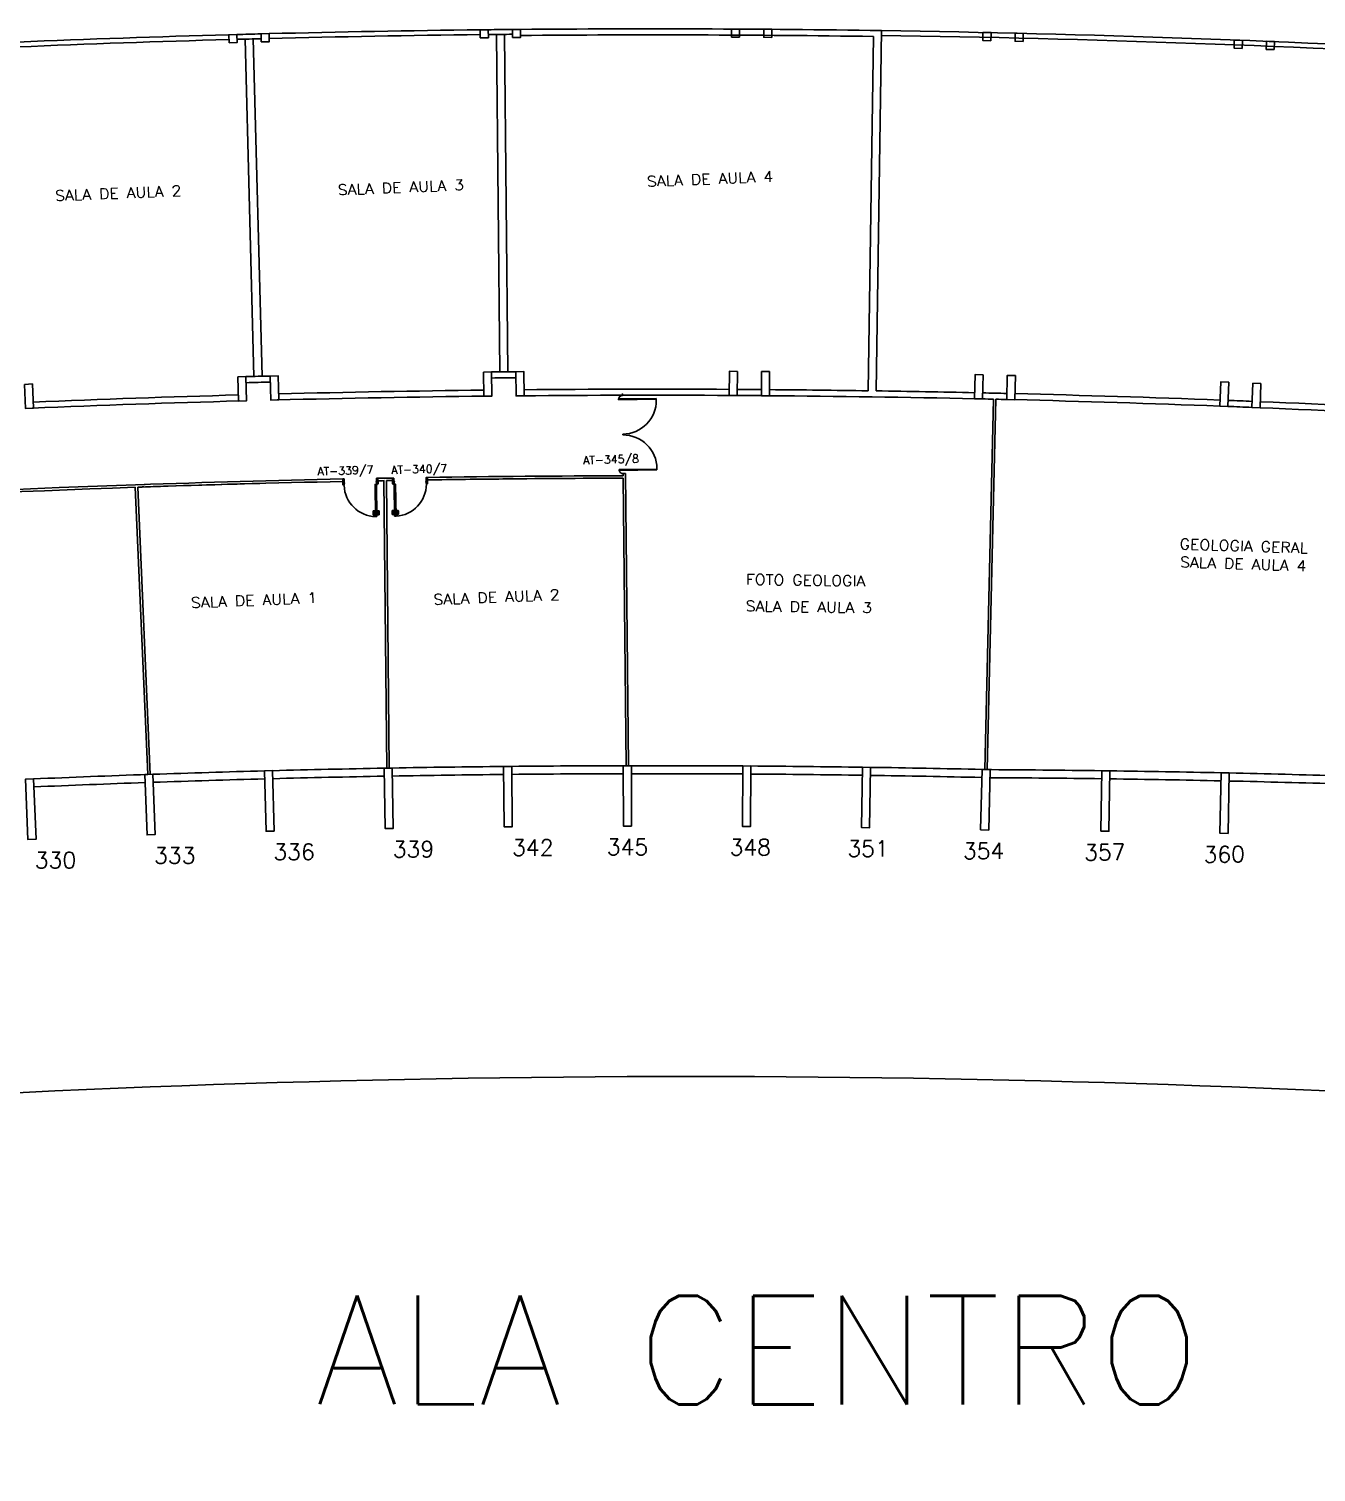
# Model space of a CAD drawing. Header units: millimetres. Extents: x 3089 to 3391, y 1087 to 1201.
# Drawn here: x 3223.91 to 3255.89, y 1102.05 to 1137.89 of the extents above; entities that cross this region are included whole.
import ezdxf

# ---------------------------------------------------------------- set-up
doc = ezdxf.new("R2010")
doc.units = ezdxf.units.MM
for name, color, linetype in [('AR-ALV-C', 2, 'Continuous'), ('AR-DIVISORIA', 2, 'Continuous'), ('AR-ESQ', 1, 'Continuous'), ('AR-EST-CONC-PILAR', 3, 'Continuous'), ('AR-PISO', 1, 'Continuous'), ('AR-TXT-CONG', 2, 'Continuous'), ('BL-ESQ-02', 2, 'Continuous'), ('TEXTO-ENDEREÇO', 2, 'Continuous'), ('TXT-IDENTIFICAÇÃO', 4, 'Continuous'), ('USO1', 2, 'Continuous')]:
    doc.layers.add(name, color=color, linetype=linetype)
doc.styles.add('1', font='romans.shx', dxfattribs={"height": 1.1})
doc.styles.add('LEGENDA', font='romans.shx', dxfattribs={"height": 0.2})
doc.styles.add('ROMANS', font='romans', dxfattribs={"height": 0.002})
doc.styles.add('S26', font='SIMPLEX.shx', dxfattribs={"width": 1.1, "height": 0.26})
doc.styles.add('UNB-100-1', font='simplex.shx', dxfattribs={"height": 0.2})
doc.dimstyles.new('1-600', dxfattribs={"dimtxt": 1.1, "dimasz": 2.5, "dimexe": 2, "dimexo": 4, "dimgap": 0.2, "dimtad": 1, "dimdec": 0, "dimzin": 4, "dimdsep": 46, "dimlunit": 6, "dimtxsty": '1', "dimblk1": 'NONE', "dimblk2": 'NONE', "dimsah": 1, "dimcen": 0, "dimclrd": 2, "dimclre": 2, "dimclrt": 2, "dimadec": 0, "dimazin": 0, "dimtfac": 1, "dimtdec": 0, "dimtmove": 2, "dimatfit": 3, "dimldrblk": 'NONE', "dimfxl": 1, "dimtolj": 1, "dimtzin": 0, "dimarcsym": 0})

# ---------------------------------------------------------------- blocks, each defined once
blk = doc.blocks.new('*D157')
at = {"layer": 'DEFPOINTS', "color": 0, "transparency": 16777216}
for p in [(3267.834, 1118.817), (3267.719, 1117.322), (3164.94, 1111.794), (3233.519, 1111.805), (3165.256, 1110.327)]:
    blk.add_point(p, dxfattribs=at)
at = {"layer": 'USO1', "color": 2, "lineweight": -2, "transparency": 16777216}
for p, q in [((3267.412, 1113.334), (3267.066, 1108.846)), ((3166.1, 1106.417), (3167.044, 1102.047))]:
    blk.add_line(p, q, dxfattribs=at)
blk.add_arc((3240.378, 762.325), 349.548, 85.59592, 102.18129, dxfattribs=at)
at = {"layer": 'USO1', "color": 2, "transparency": 16777216, "insert": (3216.622, 1111.816), "char_height": 1.1, "attachment_point": 5, "rotation": 3.8886, "style": '1'}
blk.add_mtext('\\A1;Geociências', dxfattribs=at)
blk = doc.blocks.new('_NONE')
at = {"color": 0, "linetype": 'ByBlock'}
blk.add_circle((0, 0), 0.25, dxfattribs=at)
blk = doc.blocks.new('pm02-p')
at = {"layer": 'BL-ESQ-02'}
for p, q in [((0.01, 0), (0.01, 0.15)), ((0.04, 0.15), (0.01, 0.15)), ((0.04, 0), (0.04, 0.125)), ((0.04, 0), (0.01, 0))]:
    blk.add_line(p, q, dxfattribs=at)
at = {"layer": 'BL-ESQ-02', "color": 1}
for points in [[(0.034, 0.905), (-0.01, 0.905, 0.414214), (-0.019, 0.896), (-0.019, 0.816, 0.414214), (-0.01, 0.807), (0.019, 0.807), (0.019, 0.825), (-0.001, 0.825), (-0.001, 0.887), (0.034, 0.887)], [(0.083, 0.905), (0.127, 0.905, -0.414214), (0.136, 0.896), (0.136, 0.816, -0.414214), (0.127, 0.807), (0.098, 0.807), (0.098, 0.825), (0.118, 0.825), (0.118, 0.887), (0.083, 0.887)]]:
    blk.add_lwpolyline(points, format="xyb", dxfattribs=at)
for points in [[(0.041, 0.922), (0.041, 0.87), (0.034, 0.87), (0.034, 0.922)], [(0.076, 0.922), (0.076, 0.87), (0.083, 0.87), (0.083, 0.922)]]:
    blk.add_lwpolyline(points, close=True, dxfattribs=at)
at = {"layer": 'BL-ESQ-02'}
for points in [[(0.041, 0.951), (0.041, 0.151), (0.076, 0.151), (0.076, 0.951)], [(0.04, 0.15), (0.04, 0.125), (0.041, 0.125), (0.041, 0.15)], [(0.04, 0.075), (0.04, 0.09), (0.05, 0.09), (0.05, 0.075)], [(0.041, 0.151), (0.066, 0.151), (0.066, 0.15), (0.041, 0.15)], [(0.842, 0.1), (0.842, 0.115), (0.832, 0.115), (0.832, 0.1)], [(0.872, 0), (0.842, 0), (0.842, 0.15), (0.872, 0.15)]]:
    blk.add_lwpolyline(points, close=True, dxfattribs=at)
blk.add_lwpolyline([(0.01, 0.14), (0, 0.14), (0, 0.01), (0.01, 0.01)], dxfattribs=at)
at = {"layer": 'BL-ESQ-02', "color": 1}
blk.add_arc((0.041, 0.151), 0.801, 1.0013, 87.4949, dxfattribs=at)

msp = doc.modelspace()

# ---------------------------------------------------------------- linework, layer by layer
at = {"color": 1}
for p, q in [((3238.644, 1128.817), (3238.666, 1128.817)), ((3238.656, 1128.808), (3238.656, 1128.826))]:
    msp.add_line(p, q, dxfattribs=at)
at = {"color": 2}
for p, q in [((3239.497, 1128.713), (3238.557, 1128.703)), ((3238.557, 1128.683), (3238.557, 1128.703)), ((3239.497, 1128.693), (3238.557, 1128.683)), ((3239.498, 1128.678), (3239.497, 1128.713)), ((3239.515, 1126.957), (3238.575, 1126.948)), ((3238.575, 1126.948), (3238.575, 1126.928)), ((3239.515, 1126.937), (3238.575, 1126.928)), ((3239.515, 1126.972), (3239.515, 1126.937))]:
    msp.add_line(p, q, dxfattribs=at)
at = {"color": 1}
for centre, radius, start, end in [((3238.657, 1128.686), 0.101, 90.5719, 180.5719), ((3238.655, 1128.669), 0.843, 270.5719, 0.5719), ((3238.672, 1126.964), 0.843, 0.5719, 90.5719), ((3238.675, 1126.947), 0.101, 180.5719, 270.5719)]:
    msp.add_arc(centre, radius, start, end, dxfattribs=at)
at = {"layer": 'AR-ALV-C'}
for p, q in [((3235.609, 1129.374), (3235.526, 1137.753)), ((3235.809, 1129.376), (3235.726, 1137.755)), ((3244.958, 1128.901), (3245.091, 1137.85)), ((3229.506, 1129.261), (3229.284, 1137.638)), ((3229.706, 1129.266), (3229.484, 1137.643)), ((3244.758, 1128.904), (3244.889, 1137.703))]:
    msp.add_line(p, q, dxfattribs=at)
for centre, radius, start, end in [((3239.388, 760.349), 377.545, 89.13418, 90.49526), ((3239.388, 760.349), 377.395, 89.16454, 90.49526), ((3239.378, 760.798), 368.595, 91.47245, 91.56572), ((3239.383, 760.798), 368.595, 90.52449, 90.61776), ((3239.383, 760.798), 368.445, 90.52447, 90.61778), ((3239.388, 760.349), 368.595, 91.59681, 92.38932), ((3239.378, 760.798), 368.445, 91.47243, 91.56574), ((3239.388, 760.349), 368.595, 90.64885, 91.44136), ((3239.386, 760.356), 368.438, 89.69573, 90.49883), ((3239.386, 760.349), 368.595, 89.70108, 90.4934), ((3239.386, 760.349), 368.595, 89.57673, 89.66999), ((3239.386, 760.349), 368.595, 89.16492, 89.54564), ((3239.385, 760.349), 368.595, 88.75312, 89.13358), ((3239.385, 760.349), 368.595, 88.62877, 88.72203), ((3239.385, 760.349), 368.595, 88.62877, 88.72203), ((3239.385, 760.349), 368.595, 87.80542, 88.59768), ((3239.385, 760.349), 368.595, 87.80542, 88.59768), ((3239.388, 760.349), 368.445, 91.59302, 92.39474), ((3239.388, 760.349), 368.445, 90.64505, 91.44677), ((3239.386, 760.356), 368.438, 89.5767, 89.67001), ((3239.386, 760.356), 368.438, 88.74925, 89.54937), ((3239.386, 760.356), 368.438, 88.6803, 88.72229), ((3239.386, 760.356), 368.438, 88.62898, 88.67097), ((3239.386, 760.356), 368.438, 87.80567, 88.59993), ((3239.055, 753.888), 374.914, 87.67072, 87.76242), ((3239.385, 760.349), 368.595, 87.68106, 87.77433), ((3239.055, 753.888), 374.914, 86.86163, 87.64016), ((3239.385, 760.349), 368.595, 86.85771, 87.64997)]:
    msp.add_arc(centre, radius, start, end, dxfattribs=at)
at = {"layer": 'AR-DIVISORIA'}
for p, q in [((3247.659, 1119.498), (3247.872, 1128.696)), ((3247.719, 1119.496), (3247.932, 1128.694)), ((3238.666, 1127.807), (3238.666, 1127.826)), ((3238.726, 1127.806), (3238.726, 1127.829)), ((3232.807, 1119.533), (3232.735, 1126.673)), ((3232.867, 1119.534), (3232.795, 1126.674)), ((3238.676, 1126.793), (3238.676, 1126.846)), ((3238.676, 1126.846), (3238.736, 1126.846)), ((3238.748, 1119.592), (3238.677, 1126.733)), ((3238.808, 1119.593), (3238.736, 1126.846)), ((3226.867, 1119.375), (3226.559, 1126.508)), ((3226.927, 1119.377), (3226.619, 1126.511))]:
    msp.add_line(p, q, dxfattribs=at)
for centre, radius, start, end in [((3239.387, 760.126), 366.668, 91.19912, 91.99589), ((3239.388, 760.342), 366.391, 91.20008, 91.99721), ((3239.387, 760.126), 366.668, 91.00082, 91.06286), ((3239.388, 760.342), 366.391, 91.04043, 91.06371), ((3239.388, 760.342), 366.391, 91.00789, 91.03105), ((3239.387, 760.126), 366.668, 90.11102, 90.87087), ((3239.388, 760.342), 366.391, 90.57583, 90.87153), ((3239.387, 760.522), 366.212, 90.11116, 90.61014), ((3239.385, 760.349), 366.445, 91.96703, 99.09525), ((3239.391, 760.349), 366.385, 92.00712, 94.83225), ((3239.391, 760.349), 366.385, 91.52296, 91.99774), ((3239.391, 760.349), 366.385, 91.97433, 91.99774), ((3239.388, 760.342), 366.391, 91.9738, 91.98836)]:
    msp.add_arc(centre, radius, start, end, dxfattribs=at)
at = {"layer": 'AR-ESQ'}
for centre, radius, start, end in [((3239.132, 771.653), 347.937, 91.05322, 91.50953), ((3239.225, 771.655), 347.937, 90.57921, 91.03553), ((3239.317, 771.656), 347.937, 90.1052, 90.56152), ((3239.41, 771.656), 347.937, 89.63144, 90.08751), ((3238.211, 669.289), 450.311, 89.18472, 89.53729), ((3239.626, 773.171), 346.42, 88.68281, 89.14113), ((3245.857, 772.37), 347.13, 89.22377, 89.70539), ((3238.947, 771.647), 347.937, 91.98971, 92.45755), ((3239.387, 760.449), 358.945, 92.00901, 92.45106), ((3239.04, 771.651), 347.937, 91.52723, 91.98354), ((3239.387, 760.449), 358.945, 91.53502, 91.97708), ((3239.387, 760.449), 358.945, 91.06104, 91.5031), ((3239.387, 760.449), 358.945, 90.58706, 91.02912), ((3239.387, 760.449), 358.945, 90.11308, 90.55514), ((3239.387, 760.449), 358.945, 89.63934, 90.08116), ((3239.387, 760.449), 358.945, 89.16536, 89.60742), ((3239.387, 760.449), 358.945, 88.69138, 89.13344), ((3245.747, 760.356), 358.945, 89.23209, 89.67414), ((3245.747, 760.356), 358.945, 88.7581, 89.20016), ((3245.959, 772.495), 347.004, 88.74971, 89.20725), ((3245.747, 760.356), 358.945, 88.28412, 88.72618), ((3245.121, 736.185), 383.324, 88.2989, 88.71309)]:
    msp.add_arc(centre, radius, start, end, dxfattribs=at)
at = {"layer": 'AR-EST-CONC-PILAR'}
for points in [[(3228.886, 1137.547), (3229.086, 1137.553), (3229.081, 1137.752), (3228.881, 1137.747)], [(3229.686, 1137.568), (3229.886, 1137.574), (3229.881, 1137.774), (3229.681, 1137.768)], [(3235.127, 1137.669), (3235.327, 1137.671), (3235.325, 1137.871), (3235.125, 1137.869)], [(3235.927, 1137.677), (3236.127, 1137.679), (3236.125, 1137.879), (3235.925, 1137.877)], [(3241.567, 1137.687), (3241.367, 1137.688), (3241.368, 1137.888), (3241.568, 1137.887)], [(3242.367, 1137.682), (3242.167, 1137.683), (3242.168, 1137.883), (3242.368, 1137.882)], [(3247.808, 1137.599), (3247.608, 1137.604), (3247.612, 1137.804), (3247.812, 1137.799)], [(3248.608, 1137.581), (3248.408, 1137.585), (3248.412, 1137.785), (3248.612, 1137.781)], [(3254.046, 1137.408), (3253.846, 1137.416), (3253.854, 1137.616), (3254.054, 1137.608)], [(3254.846, 1137.377), (3254.646, 1137.384), (3254.654, 1137.584), (3254.854, 1137.576)], [(3229.106, 1129.25), (3229.306, 1129.255), (3229.322, 1128.656), (3229.122, 1128.65)], [(3229.906, 1129.271), (3230.106, 1129.277), (3230.122, 1128.677), (3229.922, 1128.672)], [(3235.209, 1129.37), (3235.409, 1129.372), (3235.415, 1128.772), (3235.215, 1128.77)], [(3236.009, 1129.378), (3236.209, 1129.38), (3236.215, 1128.78), (3236.015, 1128.778)], [(3241.512, 1129.387), (3241.312, 1129.388), (3241.308, 1128.788), (3241.508, 1128.787)], [(3242.312, 1129.382), (3242.112, 1129.383), (3242.108, 1128.783), (3242.308, 1128.782)], [(3247.616, 1129.301), (3247.416, 1129.306), (3247.402, 1128.706), (3247.602, 1128.702)], [(3248.416, 1129.283), (3248.216, 1129.288), (3248.202, 1128.688), (3248.402, 1128.683)], [(3223.806, 1129.064), (3224.005, 1129.073), (3224.031, 1128.473), (3223.831, 1128.465)], [(3253.717, 1129.115), (3253.517, 1129.123), (3253.493, 1128.523), (3253.693, 1128.515)], [(3254.516, 1129.083), (3254.317, 1129.091), (3254.293, 1128.491), (3254.493, 1128.484)]]:
    msp.add_lwpolyline(points, close=True, dxfattribs=at)
for points in [[(3232.936, 1119.535), (3232.964, 1118.035), (3232.764, 1118.032), (3232.737, 1119.532), (3232.936, 1119.535)], [(3235.907, 1119.576), (3235.922, 1118.076), (3235.722, 1118.074), (3235.707, 1119.574), (3235.907, 1119.576)], [(3238.878, 1119.593), (3238.881, 1118.093), (3238.681, 1118.092), (3238.678, 1119.592), (3238.878, 1119.593)], [(3241.648, 1119.586), (3241.638, 1118.086), (3241.838, 1118.085), (3241.848, 1119.585), (3241.648, 1119.586)], [(3244.619, 1119.555), (3244.596, 1118.055), (3244.796, 1118.052), (3244.819, 1119.552), (3244.619, 1119.555)], [(3247.589, 1119.499), (3247.554, 1118), (3247.754, 1117.995), (3247.789, 1119.495), (3247.589, 1119.499)], [(3224.028, 1119.265), (3224.092, 1117.766), (3223.893, 1117.757), (3223.828, 1119.256), (3224.028, 1119.265)], [(3226.997, 1119.379), (3227.049, 1117.88), (3226.849, 1117.873), (3226.797, 1119.372), (3226.997, 1119.379)], [(3229.966, 1119.47), (3230.006, 1117.97), (3229.806, 1117.965), (3229.766, 1119.464), (3229.966, 1119.47)], [(3250.56, 1119.468), (3250.539, 1117.969), (3250.739, 1117.966), (3250.76, 1119.466), (3250.56, 1119.468)], [(3253.53, 1119.416), (3253.498, 1117.917), (3253.697, 1117.912), (3253.73, 1119.412), (3253.53, 1119.416)]]:
    msp.add_lwpolyline(points, dxfattribs=at)
at = {"layer": 'AR-PISO'}
for centre, radius, start, end in [((3239.388, 760.349), 377.545, 91.47358, 91.56463), ((3239.388, 760.349), 377.545, 90.64702, 91.44322), ((3239.388, 760.349), 377.545, 90.52561, 90.61667), ((3239.388, 760.349), 377.425, 90.5256, 90.61668), ((3239.381, 760.349), 377.545, 86.79463, 89.13418), ((3239.388, 760.349), 377.545, 91.59498, 92.39119), ((3239.388, 760.349), 377.425, 91.59501, 92.39116), ((3239.388, 760.349), 377.425, 91.47356, 91.56465), ((3239.388, 760.349), 377.425, 90.64705, 91.4432), ((3239.381, 760.349), 377.425, 86.76428, 89.13418)]:
    msp.add_arc(centre, radius, start, end, dxfattribs=at)

# ---------------------------------------------------------------- block references
at = {"rotation": 180.9659971835364}
msp.add_blockref('pm02-p', (3232.585, 1126.731), dxfattribs=at)
at = {"xscale": -1, "rotation": 180.9389385592831}
msp.add_blockref('pm02-p', (3232.942, 1126.737), dxfattribs=at)

# ---------------------------------------------------------------- texts
at = {"layer": 'AR-TXT-CONG', "style": 'S26', "width": 1.1}
for s, rotation, p in [('SALA DE AULA 4', 2.3408, (3239.27, 1133.973)), ('SALA DE AULA 2', 2.3408, (3224.571, 1133.619)), ('SALA DE AULA 3', 2.3408, (3231.591, 1133.763)), ('GEOLOGIA GERAL', 358.1915, (3252.493, 1124.97)), ('SALA DE AULA 4', 358.1915, (3252.503, 1124.524)), ('FOTO GEOLOGIA', 359.2162, (3241.721, 1124.091)), ('SALA DE AULA 1', 2.3408, (3227.944, 1123.51)), ('SALA DE AULA 2', 2.3408, (3233.967, 1123.588)), ('SALA DE AULA 3', 359.2162, (3241.716, 1123.429))]:
    msp.add_text(s, height=0.26, rotation=rotation, dxfattribs=at).set_placement(p)
at = {"layer": 'AR-TXT-CONG', "char_height": 0.4, "width": 1.1646, "attachment_point": 1, "style": 'ROMANS'}
for s, insert, rotation in [('339', (3232.951, 1117.716), 0.0972), ('339', (3232.951, 1117.716), 0.0972), ('342', (3235.916, 1117.757), 0.0972), ('342', (3235.916, 1117.757), 0.0972), ('345', (3238.268, 1117.773), 0.0972), ('345', (3238.268, 1117.773), 0.0972), ('348', (3241.318, 1117.765), 0.0972), ('348', (3241.318, 1117.765), 0.0972), ('351', (3244.242, 1117.732), 0.0972), ('351', (3244.242, 1117.732), 0.0972), ('330', (3224.061, 1117.446), 0.0972), ('330', (3224.061, 1117.446), 0.0972), ('333', (3227.024, 1117.561), 0.0972), ('333', (3227.024, 1117.561), 0.0972), ('336', (3229.987, 1117.651), 0.0972), ('336', (3229.987, 1117.651), 0.0972), ('354', (3247.113, 1117.675), 0.0972), ('354', (3247.113, 1117.675), 0.0972), ('357', (3250.12, 1117.634), 1.1119), ('357', (3250.12, 1117.634), 1.1119), ('360', (3253.085, 1117.581), 1.1119), ('360', (3253.085, 1117.581), 1.1119)]:
    msp.add_mtext(s, dxfattribs=dict(at, insert=insert, rotation=rotation))
at = {"layer": 'TEXTO-ENDEREÇO', "style": 'UNB-100-1'}
for s, p in [('AT-339/7', (3231.086, 1126.801)), ('AT-340/7', (3232.918, 1126.837)), ('AT-345/8', (3237.683, 1127.077))]:
    msp.add_text(s, height=0.2, rotation=1.8401, dxfattribs=at).set_placement(p)
at = {"layer": 'TXT-IDENTIFICAÇÃO', "style": 'LEGENDA'}
msp.add_text('ALA CENTRO', height=2.7, rotation=359.9862, dxfattribs=at).set_placement((3231.028, 1103.732))

# ---------------------------------------------------------------- dimensions: what is measured, and where the dimension line sits
at = {"layer": 'USO1'}
dim = msp.add_angular_dim_2l(base=(3233.519, 1111.805), line1=((3267.834, 1118.817), (3267.719, 1117.322)), line2=((3164.94, 1111.794), (3165.256, 1110.327)), text='Geociências', dimstyle='1-600', override={"dimazin": 1}, dxfattribs=at)
dim.commit()
dim.dimension.update_dxf_attribs({"geometry": '*D157', "text_midpoint": (3216.622, 1111.816)})

doc.saveas('drawing.dxf')
